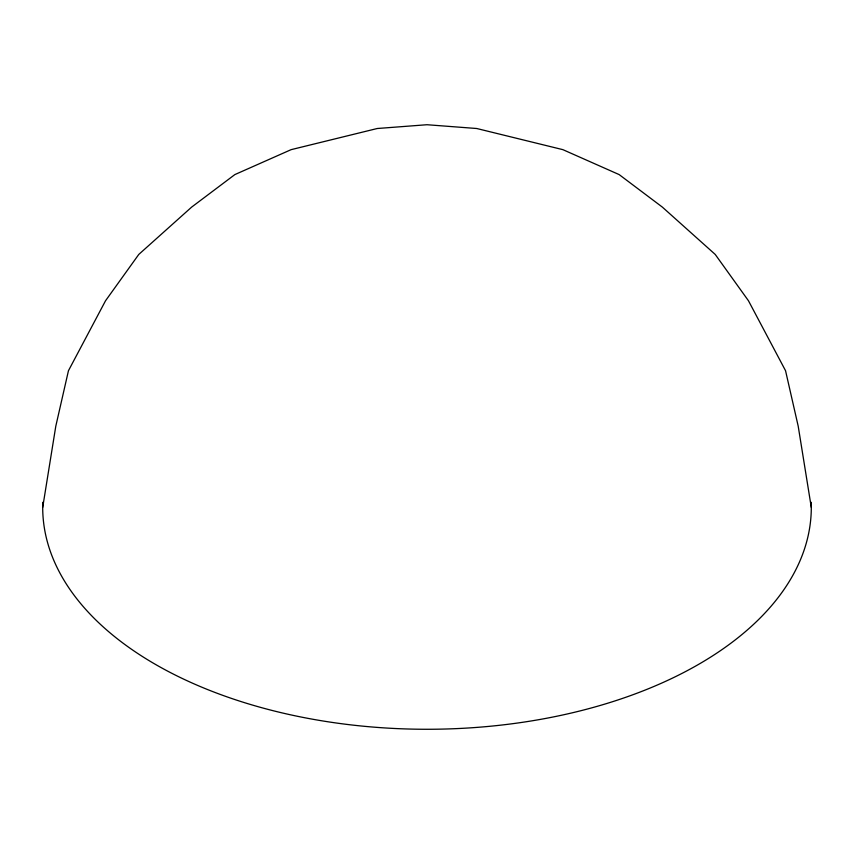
<?xml version="1.0" encoding="UTF-8"?>
<svg xmlns="http://www.w3.org/2000/svg" width="854" height="854" viewBox="0 0 854 854"><rect width="100%" height="100%" fill="white"/><g stroke="black" fill="none" stroke-linecap="round" stroke-linejoin="round"><path stroke-width="1.28" d="M42.7 507.404L55.798 426.189L68.448 370.721L105.522 300.779L138.775 254.439L191.67 207.084L234.85 174.59L291.129 149.653L377.265 128.506L427 124.727L476.735 128.506L562.871 149.653L619.15 174.59L662.33 207.084L715.225 254.439L748.478 300.779L785.552 370.721L798.202 426.189L811.3 507.404M811.193 502.28A384.3 221.869 0 0 1 427 729.273A384.3 221.869 0 0 1 42.807 502.28"/></g></svg>
